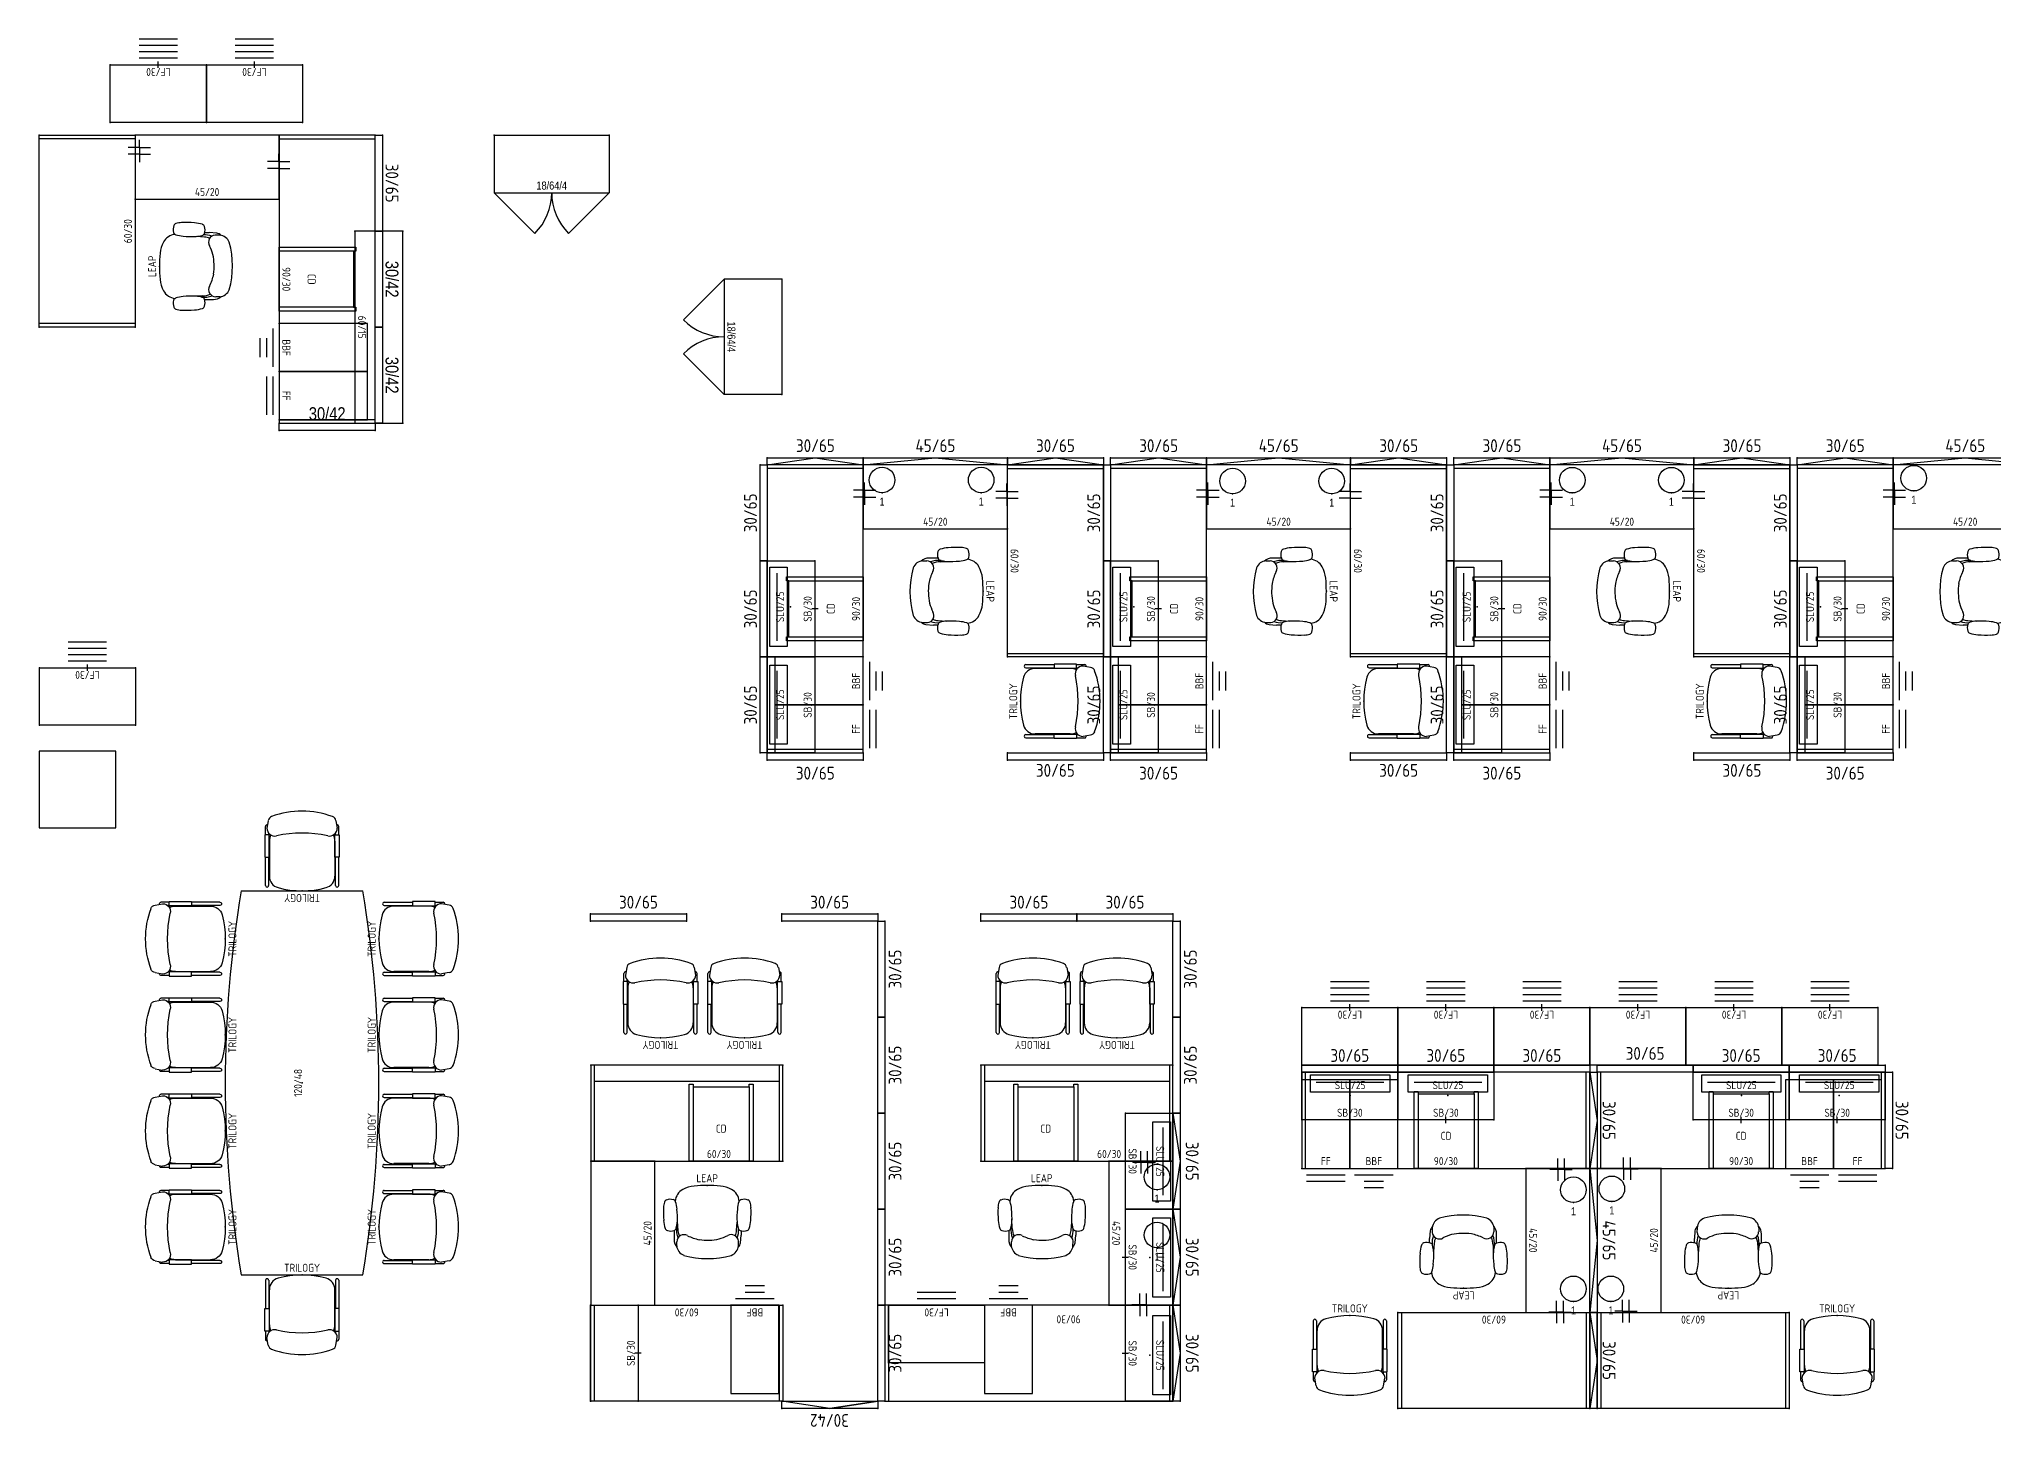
# Model space of a CAD drawing. Extents: x 13 to 2552, y -79 to 935.
# Drawn here: x 13 to 624, y 7 to 441 of the extents above; entities that cross this region are included whole.
import ezdxf
from ezdxf.enums import TextEntityAlignment as Align

# ---------------------------------------------------------------- set-up
doc = ezdxf.new("R2010")
doc.units = 0
doc.header["$LTSCALE"] = 0.375
doc.header["$MEASUREMENT"] = 0
doc.layers.get('0').update_dxf_attribs({"lineweight": 0})
for name, color, linetype in [('A-FURN', 1, 'Continuous'), ('A-FURN-P-ELEC', 5, 'Continuous'), ('A-FURN-P-FILE', 1, 'Continuous'), ('A-FURN-P-FILE-T', 7, 'Continuous'), ('A-FURN-P-FREE', 1, 'Continuous'), ('A-FURN-P-FREE-T', 7, 'Continuous'), ('A-FURN-P-LGHT', 1, 'Continuous'), ('A-FURN-P-LGHT-T', 7, 'Continuous'), ('A-FURN-P-PEDS', 1, 'Continuous'), ('A-FURN-P-PEDS-T', 7, 'Continuous'), ('A-FURN-P-PNLS-42', 3, 'Continuous'), ('A-FURN-P-PNLS-42-T', 3, 'Continuous'), ('A-FURN-P-PNLS-65', 3, 'Continuous'), ('A-FURN-P-PNLS-65-T', 3, 'Continuous'), ('A-FURN-P-POWR', 5, 'Continuous'), ('A-FURN-P-POWR-T', 7, 'Continuous'), ('A-FURN-P-SEAT', 1, 'Continuous'), ('A-FURN-P-SEAT-T', 7, 'Continuous'), ('A-FURN-P-STOR', 1, 'Continuous'), ('A-FURN-P-STOR-T', 7, 'Continuous'), ('A-FURN-P-TABL', 1, 'Continuous'), ('A-FURN-P-WKSF', 1, 'Continuous'), ('A-FURN-P-WKSF-BRK', 1, 'Continuous'), ('A-FURN-P-WKSF-BRK-T', 7, 'Continuous'), ('A-FURN-P-WKSF-T', 7, 'Continuous')]:
    doc.layers.add(name, color=color, linetype=linetype)
doc.styles.add('Notes', font='architxt.shx')
doc.styles.get("Standard").update_dxf_attribs({"font": 'ARIALN.TTF'})

# ---------------------------------------------------------------- blocks, each defined once
blk = doc.blocks.new('P_98213P3')
at = {"layer": 'A-FURN-P-PNLS-65'}
for p, q in [((0, 0), (0, 2.25)), ((0, 2.25), (30, 2.25)), ((30, 0), (0, 0)), ((30, 2.25), (30, 0))]:
    blk.add_line(p, q, dxfattribs=at)
for p in [(0, 2.25), (0, 0), (30, 2.25), (30, 0)]:
    blk.add_point(p, dxfattribs=at)
at = {"layer": 'A-FURN-P-POWR'}
for p, q in [((0, 0), (15, 2.25)), ((15, 2.25), (30, 0))]:
    blk.add_line(p, q, dxfattribs=at)
at = {"layer": 'A-FURN-P-PNLS-65-T', "style": 'Notes'}
blk.add_attdef('CAPTG', text='', height=4, dxfattribs=at).set_placement((15.03125, 4), align=Align.CENTER)
at = {"layer": 'A-FURN-P-PNLS-65-T', "style": 'Notes', "flags": 1}
for tag in ['CAPPN', 'CAPMG', 'CAPMC', 'CAPQT', 'CAPDH', 'CAPGC']:
    blk.add_attdef(tag, (0, 0), '', height=0.001, dxfattribs=at)
blk = doc.blocks.new('P_98213')
at = {"layer": 'A-FURN-P-PNLS-65'}
for p, q in [((0, 0), (0, 2.25)), ((0, 2.25), (30, 2.25)), ((30, 0), (0, 0)), ((30, 2.25), (30, 0))]:
    blk.add_line(p, q, dxfattribs=at)
for p in [(0, 2.25), (0, 0), (30, 2.25), (30, 0)]:
    blk.add_point(p, dxfattribs=at)
at = {"layer": 'A-FURN-P-PNLS-65-T', "style": 'Notes'}
blk.add_attdef('CAPTG', text='', height=4, dxfattribs=at).set_placement((15, 3.25), align=Align.CENTER)
at = {"layer": 'A-FURN-P-PNLS-65-T', "style": 'Notes', "flags": 1}
for tag in ['CAPPN', 'CAPMG', 'CAPMC', 'CAPQT', 'CAPDH', 'CAPGC']:
    blk.add_attdef(tag, (0, 0), '', height=0.001, dxfattribs=at)
blk = doc.blocks.new('P_9283A')
at = {"layer": 'A-FURN-P-FREE'}
for p, q in [((0, 0), (0, -30)), ((90, 0), (0, 0)), ((1.125, -30), (1.125, 0)), ((88.875, -30), (88.875, 0)), ((90, -30), (90, 0)), ((0, -30), (90, -30))]:
    blk.add_line(p, q, dxfattribs=at)
for p in [(0, 0), (90, 0), (0, -30), (90, -30)]:
    blk.add_point(p, dxfattribs=at)
at = {"layer": 'A-FURN-P-FREE-T', "style": 'Notes', "flags": 1}
for tag in ['CAPPN', 'CAPMG', 'CAPMC', 'CAPQT', 'CAPDH', 'CAPGC']:
    blk.add_attdef(tag, (0, 0), '', height=0.001, dxfattribs=at)
at = {"layer": 'A-FURN-P-FREE-T', "style": 'Notes'}
blk.add_attdef('CAPTG', text='', height=2.5, dxfattribs=at).set_placement((45, -29), align=Align.CENTER)
blk = doc.blocks.new('P_9259A')
at = {"layer": 'A-FURN-P-FREE'}
for p, q in [((0, 0), (60, 0)), ((0, -30), (0, 0)), ((1.125, -30), (1.125, 0)), ((58.875, -30), (58.875, 0)), ((60, 0), (60, -30)), ((60, -30), (0, -30))]:
    blk.add_line(p, q, dxfattribs=at)
for p in [(0, 0), (60, 0), (0, -30), (60, -30)]:
    blk.add_point(p, dxfattribs=at)
at = {"layer": 'A-FURN-P-FREE-T', "style": 'Notes', "flags": 1}
for tag in ['CAPPN', 'CAPMG', 'CAPMC', 'CAPQT', 'CAPDH', 'CAPGC']:
    blk.add_attdef(tag, (0, 0), '', height=0.001, dxfattribs=at)
at = {"layer": 'A-FURN-P-FREE-T', "style": 'Notes'}
blk.add_attdef('CAPTG', text='', height=2.5, dxfattribs=at).set_placement((30, -29), align=Align.CENTER)
blk = doc.blocks.new('P_99004BEWP')
at = {"layer": 'A-FURN-P-WKSF'}
for p, q in [((45, 0), (0, 0)), ((0, 0), (0, -20)), ((45, -20), (45, 0)), ((0, -20), (45, -20))]:
    blk.add_line(p, q, dxfattribs=at)
for p in [(0, 0), (45, 0), (0, -20), (45, -20)]:
    blk.add_point(p, dxfattribs=at)
at = {"layer": 'A-FURN-P-WKSF-T', "style": 'Notes', "flags": 1}
for tag in ['CAPPN', 'CAPMG', 'CAPMC', 'CAPQT', 'CAPDH', 'CAPGC']:
    blk.add_attdef(tag, (0, 0), '', height=0.001, dxfattribs=at)
at = {"layer": 'A-FURN-P-WKSF-T', "style": 'Notes'}
blk.add_attdef('CAPTG', text='', height=2.5, dxfattribs=at).set_placement((22.5, -19), align=Align.CENTER)
blk = doc.blocks.new('P_99365')
at = {"layer": 'A-FURN-P-WKSF-BRK'}
for p, q in [((0, 0), (-3.5, 0)), ((0, 0), (0, 2.4375)), ((0, 0), (0, -4.5625)), ((0, 0), (3.5, 0)), ((0, -2.125), (-3.5, -2.125)), ((0, -2.125), (3.5, -2.125))]:
    blk.add_line(p, q, dxfattribs=at)
blk.add_point((0, 0), dxfattribs=at)
at = {"layer": 'A-FURN-P-WKSF-BRK-T', "style": 'Notes', "flags": 1}
for tag, p in [('CAPPN', (0, 0)), ('CAPMG', (0, 0)), ('CAPMC', (0, 0)), ('CAPQT', (0, 0)), ('CAPDH', (0, 0)), ('CAPGC', (0, 0)), ('CAPTG', (8, -1.25))]:
    blk.add_attdef(tag, p, '', height=0.001, dxfattribs=at)
blk = doc.blocks.new('P_99409')
at = {"layer": 'A-FURN-P-PEDS'}
for p, q in [((-10, 24), (-8.75, 24)), ((-10, 0), (-10, 24)), ((-8.75, 24), (-8.75, 23.25)), ((-8.75, 23.25), (8.75, 23.25)), ((-8.75, 23.25), (-8.75, 0)), ((8.75, 24), (10, 24)), ((8.75, 23.25), (8.75, 24)), ((8.75, 23.25), (8.75, 0)), ((10, 24), (10, 0)), ((10, 0), (-10, 0))]:
    blk.add_line(p, q, dxfattribs=at)
blk.add_point((0, 0), dxfattribs=at)
at = {"layer": 'A-FURN-P-PEDS-T', "style": 'Notes'}
blk.add_attdef('CAPTG', text='', height=2.5, dxfattribs=at).set_placement((0, 1), align=Align.CENTER)
at = {"layer": 'A-FURN-P-PEDS-T', "style": 'Notes', "flags": 1}
for tag in ['CAPPN', 'CAPMG', 'CAPMC', 'CAPQT', 'CAPDH', 'CAPGC']:
    blk.add_attdef(tag, (0, 0), '', height=0.001, dxfattribs=at)
blk = doc.blocks.new('P_9U947')
at = {"layer": 'A-FURN-P-PEDS'}
for p, q in [((0, 27.625), (0, 0)), ((15, 27.625), (0, 27.625)), ((15, 0), (15, 27.625)), ((0, 0), (15, 0)), ((1.5, -2), (13.5, -2)), ((1.5, -4), (13.5, -4))]:
    blk.add_line(p, q, dxfattribs=at)
for p in [(0, 0), (15, 0)]:
    blk.add_point(p, dxfattribs=at)
at = {"layer": 'A-FURN-P-PEDS-T', "style": 'Notes', "flags": 1}
for tag in ['CAPPN', 'CAPMG', 'CAPMC', 'CAPQT', 'CAPDH', 'CAPGC']:
    blk.add_attdef(tag, (0, 0), '', height=0.001, dxfattribs=at)
at = {"layer": 'A-FURN-P-PEDS-T', "style": 'Notes'}
blk.add_attdef('CAPTG', text='', height=2.5, dxfattribs=at).set_placement((7.5, 1), align=Align.CENTER)
blk = doc.blocks.new('P_9U948')
at = {"layer": 'A-FURN-P-PEDS'}
for p, q in [((0, 27.625), (0, 0)), ((15, 27.625), (0, 27.625)), ((15, 0), (15, 27.625)), ((0, 0), (15, 0)), ((1.5, -2), (13.5, -2)), ((4.5, -4), (10.5, -4)), ((4.5, -6), (10.5, -6))]:
    blk.add_line(p, q, dxfattribs=at)
for p in [(0, 0), (15, 0)]:
    blk.add_point(p, dxfattribs=at)
at = {"layer": 'A-FURN-P-PEDS-T', "style": 'Notes', "flags": 1}
for tag in ['CAPPN', 'CAPMG', 'CAPMC', 'CAPQT', 'CAPDH', 'CAPGC']:
    blk.add_attdef(tag, (0, 0), '', height=0.001, dxfattribs=at)
at = {"layer": 'A-FURN-P-PEDS-T', "style": 'Notes'}
blk.add_attdef('CAPTG', text='', height=2.5, dxfattribs=at).set_placement((7.5, 1), align=Align.CENTER)
blk = doc.blocks.new('P_9BBL3015')
at = {"layer": 'A-FURN-P-STOR'}
for p, q in [((0, 0), (30, 0)), ((0, -14.875), (0, 0)), ((30, 0), (30, -14.875)), ((30, -14.875), (0, -14.875)), ((15, -15.875), (15, -13.875))]:
    blk.add_line(p, q, dxfattribs=at)
for p in [(0, 0), (30, 0), (0, -14.875), (30, -14.875)]:
    blk.add_point(p, dxfattribs=at)
at = {"layer": 'A-FURN-P-STOR-T', "style": 'Notes', "flags": 1}
for tag in ['CAPPN', 'CAPMG', 'CAPMC', 'CAPQT', 'CAPDH', 'CAPGC']:
    blk.add_attdef(tag, (0, 0), '', height=0.001, dxfattribs=at)
at = {"layer": 'A-FURN-P-STOR-T', "style": 'Notes'}
blk.add_attdef('CAPTG', text='', height=2.5, dxfattribs=at).set_placement((15, -13.875), align=Align.CENTER)
blk = doc.blocks.new('P_LSB24KD')
at = {"layer": 'A-FURN-P-LGHT'}
for p, q in [((-12.375, 6.5), (12.375, 6.5)), ((-12.375, 1), (-12.375, 6.5)), ((12.375, 6.5), (12.375, 1)), ((12.375, 1), (-12.375, 1)), ((-10.5625, 4.125), (10.5625, 4.125))]:
    blk.add_line(p, q, dxfattribs=at)
blk.add_point((0, 0), dxfattribs=at)
at = {"layer": 'A-FURN-P-LGHT-T', "style": 'Notes'}
blk.add_attdef('CAPTG', text='', height=2.5, dxfattribs=at).set_placement((0, 2), align=Align.CENTER)
at = {"layer": 'A-FURN-P-LGHT-T', "style": 'Notes', "flags": 1}
for tag in ['CAPPN', 'CAPMG', 'CAPMC', 'CAPQT', 'CAPDH', 'CAPGC']:
    blk.add_attdef(tag, (0, 0), '', height=0.001, dxfattribs=at)
blk = doc.blocks.new('P_421482N')
at = {"layer": 'A-FURN-P-SEAT'}
for p, q in [((-11.4375, -1.65625), (-11.4375, -10.5)), ((-10.4375, -1.65625), (-10.4375, -10.5)), ((-10.21875, -15.5625), (-10.21875, -4.625)), ((10.21875, -15.5625), (10.21875, -4.625)), ((10.4375, -1.65625), (10.4375, -10.5)), ((11.4375, -1.65625), (11.4375, -10.5)), ((-11.625, -17.53125), (-11.625, -10.5)), ((-11.625, -10.5), (-10.28125, -10.5)), ((-10.28125, -10.5), (-10.28125, -17.53125)), ((10.28125, -10.5), (10.28125, -17.53125)), ((11.625, -10.5), (10.28125, -10.5)), ((11.625, -17.53125), (11.625, -10.5)), ((-10.28125, -17.53125), (-11.625, -17.53125)), ((-11.4375, -17.53125), (-11.4375, -20.09375)), ((-10.4375, -17.53125), (-10.4375, -17.9375)), ((-10.28125, -16.5625), (-10.125, -16.53125)), ((10.28125, -16.5625), (10.125, -16.53125)), ((10.28125, -17.53125), (11.625, -17.53125)), ((10.4375, -17.53125), (10.4375, -17.9375)), ((11.4375, -17.53125), (11.4375, -20.09375)), ((-10.5625, -21.90625), (-10.96875, -19.5625)), ((10.5625, -21.90625), (10.96875, -19.5625))]:
    blk.add_line(p, q, dxfattribs=at)
for centre, radius, start, end in [((0, -28.625), 28.625, 74.81071364, 105.18412775), ((-10.9375, -1.65625), 0.49829, 359.99279734, 180.00719037), ((-6.53125, -4.5625), 3.69809, 105.18431899, 180.79890492), ((6.53125, -4.5625), 3.69809, 359.20109645, 74.81567919), ((10.9375, -1.65625), 0.49829, 359.99279734, 180.00719037), ((-8.53125, -19.5625), 2.45623, 77.80758208, 179.932673), ((-5.875, -15.5625), 4.34913, 179.99962252, 206.00278107), ((0, 19.84375), 37.875, 257.80759392, 282.19240745), ((8.53125, -19.5625), 2.45623, 0.06733056, 102.1924161), ((5.875, -15.5625), 4.34913, 333.99720664, 0.00038056), ((-10.9375, -20.09375), 0.5, 180.00000501, 282.3639818), ((-8.96875, -21.71875), 1.58783, 187.74627281, 249.92943517), ((0, 2.875), 27.75, 249.92020075, 290.07048424), ((8.96875, -21.71875), 1.58783, 290.0705662, 352.25372856), ((10.9375, -20.09375), 0.5, 257.63601957, 0)]:
    blk.add_arc(centre, radius, start, end, dxfattribs=at)
blk.add_point((0, 0), dxfattribs=at)
at = {"layer": 'A-FURN-P-SEAT-T', "style": 'Notes'}
blk.add_attdef('CAPTG', text='', height=2.5, dxfattribs=at).set_placement((0, 1), align=Align.CENTER)
at = {"layer": 'A-FURN-P-SEAT-T', "style": 'Notes', "flags": 1}
for tag in ['CAPPN', 'CAPMG', 'CAPMC', 'CAPQT', 'CAPDH', 'CAPGC']:
    blk.add_attdef(tag, (0, 0), '', height=0.001, dxfattribs=at)
blk = doc.blocks.new('P_462LEAP9L')
at = {"layer": 'A-FURN-P-SEAT'}
for p, q in [((-9.21875, -13.4375), (-9.3125, -10.46875)), ((9.15625, -14.0625), (9.34375, -11.46875)), ((-10.34375, -14.09375), (-10.34375, -16.90625)), ((-9.5, -18.875), (-9.5, -17.59375)), ((9.75, -18.875), (9.78125, -17.40625)), ((10.40625, -17.90625), (10.59375, -15.53125)), ((10.59375, -14.15625), (10.59375, -15.53125))]:
    blk.add_line(p, q, dxfattribs=at)
for centre, radius, start, end in [((-6.15625, -7.34375), 7.54303, 163.34267626, 176.57131835), ((-12.40625, -5.46875), 1, 110.36924536, 163.34267626), ((-11.5, -7.9375), 3.60212, 75.38580874, 110.3701811), ((-10.84375, -5.40625), 1, 16.20033957, 75.38580874), ((-5.40625, -5.3125), 4.60309, 118.75166333, 175.08959077), ((-22.1875, -8.6875), 12.82375, 5.83463616, 16.20033957), ((-3.25, -9.21875), 9.05777, 95.41733289, 118.75175895), ((0, -43.46875), 43.46307, 84.58250819, 95.41755829), ((3.25, -9.21875), 9.05777, 61.24823923, 84.58267212), ((5.40625, -5.3125), 4.60309, 4.91041125, 61.24833485), ((22.1875, -8.6875), 12.82375, 163.7996569, 174.16537055), ((10.84375, -5.40625), 1, 104.61419627, 163.7996569), ((11.5, -7.9375), 3.60212, 69.62982391, 104.61419627), ((12.40625, -5.46875), 1, 16.65732704, 69.63075281), ((6.15625, -7.34375), 7.54303, 3.42868602, 16.65732704), ((12.28125, -8.46875), 25.98489, 176.57120906, 185.47033084), ((0.21875, -9.625), 13.88466, 185.47035816, 195.93930329), ((-24.4375, -9.9375), 15.1794, 347.01847052, 354.21563209), ((-37.0625, -10.21875), 27.76665, 357.45606508, 5.83460842), ((37.0625, -10.21875), 27.76665, 174.16539787, 182.54394995), ((24.4375, -9.9375), 15.1794, 185.78436927, 192.98151719), ((-0.21875, -9.625), 13.88466, 344.06069808, 354.52965687), ((-12.28125, -8.46875), 25.98489, 354.52965687, 3.42879168), ((-12.15625, -13.15625), 1, 195.93930329, 254.01743999), ((-11.46875, -10.6875), 3.57363, 254.01735803, 289.17264221), ((-6.71875, -16.9375), 3.62425, 179.61516483, 221.21343476), ((-10.625, -13.125), 1, 289.17215044, 347.01849784), ((-3.03125, -14), 6.60861, 172.57800727, 202.01037157), ((-7.25, -17.625), 2.22994, 60.32268713, 179.23734609), ((-4.40625, -13.59375), 4.81682, 178.03851128, 208.27290372), ((1.03125, -0.625), 16.70801, 244.47096655, 257.95397853), ((0, 1.0625), 18.17117, 262.26661462, 281.8116927), ((-1.65625, 1.15625), 18.68013, 286.74199645, 295.60381173), ((7.5625, -17.5625), 2.21245, 4.29278328, 121.46600782), ((3.84375, -13.5625), 5.35026, 336.32575473, 354.35638863), ((2.96875, -14.09375), 6.84958, 340.41810355, 3.21448339), ((10.625, -13.125), 1, 192.98151719, 250.82785093), ((7.84375, -17.46875), 2.60135, 315.24921163, 350.23830366), ((11.46875, -10.6875), 3.57363, 250.82735915, 285.98264334), ((12.15625, -13.15625), 1, 285.98253406, 344.06069808), ((-6, -18.53125), 3.53954, 185.25203799, 248.41993604), ((0.125, 5.125), 27.96808, 254.63207505, 285.36792632), ((6.28125, -18.59375), 3.47662, 290.94032249, 355.38766523)]:
    blk.add_arc(centre, radius, start, end, dxfattribs=at)
blk.add_point((0, 0), dxfattribs=at)
at = {"layer": 'A-FURN-P-SEAT-T', "style": 'Notes'}
blk.add_attdef('CAPTG', text='', height=2.5, dxfattribs=at).set_placement((0, 1), align=Align.CENTER)
at = {"layer": 'A-FURN-P-SEAT-T', "style": 'Notes', "flags": 1}
for tag in ['CAPPN', 'CAPMG', 'CAPMC', 'CAPQT', 'CAPDH', 'CAPGC']:
    blk.add_attdef(tag, (0, 0), '', height=0.001, dxfattribs=at)
blk = doc.blocks.new('P_9259AR')
at = {"layer": 'A-FURN-P-FREE'}
for p, q in [((60, 0), (0, 0)), ((0, 0), (0, -30)), ((1.125, 0), (1.125, -30)), ((58.875, 0), (58.875, -30)), ((60, -30), (60, 0)), ((1.125, -5), (58.875, -5)), ((0, -30), (60, -30))]:
    blk.add_line(p, q, dxfattribs=at)
for p in [(0, 0), (60, 0), (0, -30), (60, -30)]:
    blk.add_point(p, dxfattribs=at)
at = {"layer": 'A-FURN-P-FREE-T', "style": 'Notes', "flags": 1}
for tag in ['CAPPN', 'CAPMG', 'CAPMC', 'CAPQT', 'CAPDH', 'CAPGC']:
    blk.add_attdef(tag, (0, 0), '', height=0.001, dxfattribs=at)
at = {"layer": 'A-FURN-P-FREE-T', "style": 'Notes'}
blk.add_attdef('CAPTG', text='', height=2.5, dxfattribs=at).set_placement((30, -29), align=Align.CENTER)
blk = doc.blocks.new('P_9LF18302F')
at = {"layer": 'A-FURN-P-FILE'}
for p, q in [((0, -18), (0, 0)), ((0, 0), (30, 0)), ((30, 0), (30, -18)), ((30, -18), (0, -18)), ((9, -20), (21, -20)), ((9, -22), (21, -22))]:
    blk.add_line(p, q, dxfattribs=at)
for p in [(0, 0), (30, 0), (0, -18), (30, -18)]:
    blk.add_point(p, dxfattribs=at)
at = {"layer": 'A-FURN-P-FILE-T', "style": 'Notes', "flags": 1}
for tag in ['CAPPN', 'CAPMG', 'CAPMC', 'CAPQT', 'CAPDH', 'CAPGC']:
    blk.add_attdef(tag, (0, 0), '', height=0.001, dxfattribs=at)
at = {"layer": 'A-FURN-P-FILE-T', "style": 'Notes'}
blk.add_attdef('CAPTG', text='', height=2.5, dxfattribs=at).set_placement((15, -17), align=Align.CENTER)
blk = doc.blocks.new('P_98215P3')
at = {"layer": 'A-FURN-P-PNLS-65'}
for p, q in [((0, 0), (0, 2.25)), ((0, 2.25), (45, 2.25)), ((45, 0), (0, 0)), ((45, 2.25), (45, 0))]:
    blk.add_line(p, q, dxfattribs=at)
for p in [(0, 2.25), (0, 0), (45, 2.25), (45, 0)]:
    blk.add_point(p, dxfattribs=at)
at = {"layer": 'A-FURN-P-POWR'}
for p, q in [((0, 0), (22.5, 2.25)), ((22.5, 2.25), (45, 0))]:
    blk.add_line(p, q, dxfattribs=at)
at = {"layer": 'A-FURN-P-PNLS-65-T', "style": 'Notes'}
blk.add_attdef('CAPTG', text='', height=4, dxfattribs=at).set_placement((22.53125, 4), align=Align.CENTER)
at = {"layer": 'A-FURN-P-PNLS-65-T', "style": 'Notes', "flags": 1}
for tag in ['CAPPN', 'CAPMG', 'CAPMC', 'CAPQT', 'CAPDH', 'CAPGC']:
    blk.add_attdef(tag, (0, 0), '', height=0.001, dxfattribs=at)
blk = doc.blocks.new('P_9TT6015')
at = {"layer": 'A-FURN-P-WKSF'}
for p, q in [((60, 6.375), (0, 6.375)), ((0, 6.375), (0, -8.625)), ((60, -8.625), (60, 6.375)), ((0, -8.625), (60, -8.625))]:
    blk.add_line(p, q, dxfattribs=at)
for p in [(0, 6.375), (60, 6.375), (0, 0), (0, -8.625), (60, -8.625)]:
    blk.add_point(p, dxfattribs=at)
at = {"layer": 'A-FURN-P-WKSF-T', "style": 'Notes', "flags": 1}
for tag in ['CAPPN', 'CAPMG', 'CAPMC', 'CAPQT', 'CAPDH', 'CAPGC']:
    blk.add_attdef(tag, (0, 0), '', height=0.001, dxfattribs=at)
at = {"layer": 'A-FURN-P-WKSF-T', "style": 'Notes'}
blk.add_attdef('CAPTG', text='', height=2.5, dxfattribs=at).set_placement((30, -7.625), align=Align.CENTER)
blk = doc.blocks.new('P_98013P3')
at = {"layer": 'A-FURN-P-PNLS-42'}
for p, q in [((0, 0), (0, 2.25)), ((0, 2.25), (30, 2.25)), ((30, 0), (0, 0)), ((30, 2.25), (30, 0))]:
    blk.add_line(p, q, dxfattribs=at)
for p in [(0, 2.25), (0, 0), (30, 2.25), (30, 0)]:
    blk.add_point(p, dxfattribs=at)
at = {"layer": 'A-FURN-P-POWR'}
for p, q in [((0, 0), (15, 2.25)), ((15, 2.25), (0, 0)), ((15, 2.25), (30, 0))]:
    blk.add_line(p, q, dxfattribs=at)
at = {"layer": 'A-FURN-P-PNLS-42-T', "style": 'Notes'}
blk.add_attdef('CAPTG', text='', height=4, dxfattribs=at).set_placement((15.06, 4), align=Align.CENTER)
at = {"layer": 'A-FURN-P-PNLS-42-T', "style": 'Notes', "flags": 1}
for tag in ['CAPPN', 'CAPMG', 'CAPMC', 'CAPQT', 'CAPDH', 'CAPGC']:
    blk.add_attdef(tag, (0, 0), '', height=0.001, dxfattribs=at)
blk = doc.blocks.new('P_9LF18305F')
at = {"layer": 'A-FURN-P-FILE'}
for p, q in [((0, -18), (0, 0)), ((0, 0), (30, 0)), ((30, 0), (30, -18)), ((30, -18), (0, -18)), ((15, -17), (15, -19)), ((9, -20), (21, -20)), ((9, -22), (21, -22)), ((9, -24), (21, -24)), ((9, -26), (21, -26))]:
    blk.add_line(p, q, dxfattribs=at)
for p in [(0, 0), (30, 0), (0, -18), (30, -18)]:
    blk.add_point(p, dxfattribs=at)
at = {"layer": 'A-FURN-P-FILE-T', "style": 'Notes', "flags": 1}
for tag in ['CAPPN', 'CAPMG', 'CAPMC', 'CAPQT', 'CAPDH', 'CAPGC']:
    blk.add_attdef(tag, (0, 0), '', height=0.001, dxfattribs=at)
at = {"layer": 'A-FURN-P-FILE-T', "style": 'Notes'}
blk.add_attdef('CAPTG', text='', height=2.5, dxfattribs=at).set_placement((15, -17), align=Align.CENTER)
blk = doc.blocks.new('P_986831DA15S')
at = {"layer": 'A-FURN-P-ELEC'}
blk.add_circle((0, 4), 4, dxfattribs=at)
blk.add_point((0, 0), dxfattribs=at)
at = {"layer": 'A-FURN-P-POWR-T', "flags": 1}
for tag in ['CAPPN', 'CAPMG', 'CAPMC', 'CAPQT', 'CAPDH', 'CAPGC']:
    blk.add_attdef(tag, (0, 0), '', height=0.001, dxfattribs=at)
at = {"layer": 'A-FURN-P-POWR-T'}
blk.add_attdef('CAPTG', text='', height=2.5, dxfattribs=at).set_placement((0, -4), align=Align.CENTER)
blk = doc.blocks.new('P_730581')
at = {"layer": 'A-FURN-P-FILE'}
for p, q in [((0, 0), (0, -18)), ((0, 0), (36, 0)), ((36, 0), (36, -18)), ((0, -18), (12.71875, -30.71875)), ((0, -18), (36, -18)), ((36, -18), (23.28125, -30.71875))]:
    blk.add_line(p, q, dxfattribs=at)
for centre, start, end in [((0, -18), 314.99999169, 0), ((36, -18), 180.00000501, 224.99999602)]:
    blk.add_arc(centre, 18, start, end, dxfattribs=at)
for p in [(0, 0), (36, 0)]:
    blk.add_point(p, dxfattribs=at)
at = {"layer": 'A-FURN-P-FILE-T', "flags": 1}
for tag in ['CAPPN', 'CAPMG', 'CAPMC', 'CAPQT', 'CAPDH', 'CAPGC']:
    blk.add_attdef(tag, (0, 0), '', height=0.001, dxfattribs=at)
at = {"layer": 'A-FURN-P-FILE-T'}
blk.add_attdef('CAPTG', text='', height=2.5, dxfattribs=at).set_placement((18, -17), align=Align.CENTER)
blk = doc.blocks.new('P_98013')
at = {"layer": 'A-FURN-P-PNLS-42'}
for p, q in [((0, 0), (0, 2.25)), ((0, 2.25), (30, 2.25)), ((30, 0), (0, 0)), ((30, 2.25), (30, 0))]:
    blk.add_line(p, q, dxfattribs=at)
for p in [(0, 2.25), (0, 0), (30, 2.25), (30, 0)]:
    blk.add_point(p, dxfattribs=at)
at = {"layer": 'A-FURN-P-PNLS-42-T'}
blk.add_attdef('CAPTG', text='', height=4, dxfattribs=at).set_placement((15, 3.25), align=Align.CENTER)
at = {"layer": 'A-FURN-P-PNLS-42-T', "flags": 1}
for tag in ['CAPPN', 'CAPMG', 'CAPMC', 'CAPQT', 'CAPDH', 'CAPGC']:
    blk.add_attdef(tag, (0, 0), '', height=0.001, dxfattribs=at)
blk = doc.blocks.new('P_851204838')
at = {"layer": 'A-FURN-P-FREE'}
for p, q in [((-60, 19), (-60, -19)), ((60, 19), (60, -19))]:
    blk.add_line(p, q, dxfattribs=at)
for centre, start, end in [((0, -338.5), 80.47272, 99.52728), ((0, 338.5), 260.47271, 279.52729)]:
    blk.add_arc(centre, 362.5, start, end, dxfattribs=at)
blk.add_point((0, 0), dxfattribs=at)
at = {"layer": 'A-FURN-P-FREE-T', "style": 'Notes'}
blk.add_attdef('CAPTG', text='', height=2.5, dxfattribs=at).set_placement((0, 0), align=Align.CENTER)
at = {"layer": 'A-FURN-P-FREE-T', "style": 'Notes', "flags": 1}
for tag in ['CAPPN', 'CAPMG', 'CAPMC', 'CAPQT', 'CAPDH', 'CAPGC']:
    blk.add_attdef(tag, (0, 0), '', height=0.001, dxfattribs=at)

msp = doc.modelspace()

# ---------------------------------------------------------------- linework, layer by layer
at = {"layer": 'A-FURN-P-TABL'}
msp.add_lwpolyline([(13.25, 194.57), (37.25, 194.57), (37.25, 218.57), (13.25, 218.57)], close=True, dxfattribs=at)

# ---------------------------------------------------------------- block references
for name, p, rotation, values in [('P_9LF18305F', (65.5, 415), 180, {'CAPTG': 'LF/30'}), ('P_9LF18305F', (95.5, 415), 180, {'CAPTG': 'LF/30'}), ('P_98213', (118.25, 411), 270, {'CAPTG': '30/65'}), ('P_98013', (118.25, 381), 270, {'CAPTG': '30/42'}), ('P_98013', (118.25, 351), 270, {'CAPTG': '30/42'}), ('P_9LF18305F', (43.33, 226.65), 180, {'CAPTG': 'LF/30'}), ('P_421482N', (95.41, 174.94), 180, {'CAPTG': 'TRILOGY'}), ('P_851204838', (95.41, 114.94), 90, {'CAPTG': '120/48'}), ('P_9LF18305F', (437.75, 120.5), 180, {'CAPTG': 'LF/30'}), ('P_9LF18305F', (467.75, 120.5), 180, {'CAPTG': 'LF/30'}), ('P_9LF18305F', (497.75, 120.5), 180, {'CAPTG': 'LF/30'}), ('P_9LF18305F', (527.75, 120.5), 180, {'CAPTG': 'LF/30'}), ('P_9LF18305F', (557.75, 120.5), 180, {'CAPTG': 'LF/30'}), ('P_9LF18305F', (587.75, 120.5), 180, {'CAPTG': 'LF/30'})]:
    msp.add_blockref(name, p, dxfattribs=dict(rotation=rotation)).add_auto_attribs(values)
for name, p, values in [('P_98013', (88.25, 318.75), {'CAPTG': '30/42'}), ('P_421482N', (95.41, 54.94), {'CAPTG': 'TRILOGY'})]:
    msp.add_blockref(name, p).add_auto_attribs(values)
at = {"layer": 'A-FURN'}
for name, p, rotation, values in [('P_9259A', (13.25, 351), 90, {'CAPTG': '60/30'}), ('P_9283A', (118.25, 411), 270, {'CAPTG': '90/30'}), ('P_462LEAP9L', (50.83, 370.01), 90, {'CAPTG': 'LEAP'}), ('P_9TT6015', (120.5, 381), 270, {'CAPTG': '60/15'}), ('P_730581', (245.29, 366), 270, {'CAPTG': '18/64/4'}), ('P_9U948', (88.25, 352.12), 270, {'CAPTG': 'BBF'}), ('P_9U947', (88.25, 337.12), 270, {'CAPTG': 'FF'}), ('P_98213', (240.75, 278), 90, {'CAPTG': '30/65'}), ('P_9283A', (240.75, 218), 90, {'CAPTG': '90/30'}), ('P_9259A', (345.75, 308), 270, {'CAPTG': '60/30'}), ('P_98213', (348, 278), 90, {'CAPTG': '30/65'}), ('P_9283A', (348, 218), 90, {'CAPTG': '90/30'}), ('P_9259A', (453, 308), 270, {'CAPTG': '60/30'}), ('P_98213', (455.25, 278), 90, {'CAPTG': '30/65'}), ('P_9283A', (455.25, 218), 90, {'CAPTG': '90/30'}), ('P_9259A', (560.25, 308), 270, {'CAPTG': '60/30'}), ('P_98213', (562.5, 278), 90, {'CAPTG': '30/65'}), ('P_9283A', (562.5, 218), 90, {'CAPTG': '90/30'}), ('P_462LEAP9L', (308.17, 268.52), 270, {'CAPTG': 'LEAP'}), ('P_462LEAP9L', (415.42, 268.52), 270, {'CAPTG': 'LEAP'}), ('P_462LEAP9L', (522.67, 268.52), 270, {'CAPTG': 'LEAP'}), ('P_462LEAP9L', (629.92, 268.52), 270, {'CAPTG': 'LEAP'}), ('P_98213', (240.75, 248), 90, {'CAPTG': '30/65'}), ('P_9BBL3015', (240.75, 248), 90, {'CAPTG': 'SB/30'}), ('P_LSB24KD', (248, 263.64), 90, {'CAPTG': 'SLU/25'}), ('P_98213', (348, 248), 90, {'CAPTG': '30/65'}), ('P_9BBL3015', (348, 248), 90, {'CAPTG': 'SB/30'}), ('P_LSB24KD', (355.25, 263.64), 90, {'CAPTG': 'SLU/25'}), ('P_98213', (455.25, 248), 90, {'CAPTG': '30/65'}), ('P_9BBL3015', (455.25, 248), 90, {'CAPTG': 'SB/30'}), ('P_LSB24KD', (462.5, 263.64), 90, {'CAPTG': 'SLU/25'}), ('P_98213', (562.5, 248), 90, {'CAPTG': '30/65'}), ('P_9BBL3015', (562.5, 248), 90, {'CAPTG': 'SB/30'}), ('P_LSB24KD', (569.75, 263.64), 90, {'CAPTG': 'SLU/25'}), ('P_98213', (240.75, 218), 90, {'CAPTG': '30/65'}), ('P_9BBL3015', (240.75, 218), 90, {'CAPTG': 'SB/30'}), ('P_LSB24KD', (248, 233.08), 90, {'CAPTG': 'SLU/25'}), ('P_9U948', (270.75, 233), 90, {'CAPTG': 'BBF'}), ('P_421482N', (319.84, 234.17), 90, {'CAPTG': 'TRILOGY'}), ('P_98213', (348, 218), 90, {'CAPTG': '30/65'}), ('P_9BBL3015', (348, 218), 90, {'CAPTG': 'SB/30'}), ('P_LSB24KD', (355.25, 233.08), 90, {'CAPTG': 'SLU/25'}), ('P_9U948', (378, 233), 90, {'CAPTG': 'BBF'}), ('P_421482N', (427.09, 234.17), 90, {'CAPTG': 'TRILOGY'}), ('P_98213', (455.25, 218), 90, {'CAPTG': '30/65'}), ('P_9BBL3015', (455.25, 218), 90, {'CAPTG': 'SB/30'}), ('P_LSB24KD', (462.5, 233.08), 90, {'CAPTG': 'SLU/25'}), ('P_9U948', (485.25, 233), 90, {'CAPTG': 'BBF'}), ('P_421482N', (534.34, 234.17), 90, {'CAPTG': 'TRILOGY'}), ('P_98213', (562.5, 218), 90, {'CAPTG': '30/65'}), ('P_9BBL3015', (562.5, 218), 90, {'CAPTG': 'SB/30'}), ('P_LSB24KD', (569.75, 233.08), 90, {'CAPTG': 'SLU/25'}), ('P_9U948', (592.5, 233), 90, {'CAPTG': 'BBF'}), ('P_9U947', (270.75, 218), 90, {'CAPTG': 'FF'}), ('P_9U947', (378, 218), 90, {'CAPTG': 'FF'}), ('P_9U947', (485.25, 218), 90, {'CAPTG': 'FF'}), ('P_9U947', (592.5, 218), 90, {'CAPTG': 'FF'}), ('P_421482N', (119.41, 159.94), 90, {'CAPTG': 'TRILOGY'}), ('P_421482N', (207.39, 129.06), 180, {'CAPTG': 'TRILOGY'}), ('P_421482N', (233.66, 129.06), 180, {'CAPTG': 'TRILOGY'}), ('P_421482N', (323.74, 129.06), 180, {'CAPTG': 'TRILOGY'}), ('P_421482N', (350, 129.06), 180, {'CAPTG': 'TRILOGY'}), ('P_421482N', (119.41, 129.94), 90, {'CAPTG': 'TRILOGY'}), ('P_98213P3', (497.75, 118.25), 270, {'CAPTG': '30/65'}), ('P_98213', (590, 118.25), 270, {'CAPTG': '30/65'}), ('P_421482N', (119.41, 99.94), 90, {'CAPTG': 'TRILOGY'}), ('P_9BBL3015', (367.5, 105.5), 270, {'CAPTG': 'SB/30'}), ('P_98213P3', (367.5, 105.5), 270, {'CAPTG': '30/65'}), ('P_LSB24KD', (360.25, 90.42), 270, {'CAPTG': 'SLU/25'}), ('P_99004BEWP', (185.59, 45.5), 90, {'CAPTG': '45/20'}), ('P_99004BEWP', (367.5, 90.5), 270, {'CAPTG': '45/20'}), ('P_99004BEWP', (497.75, 88.25), 270, {'CAPTG': '45/20'}), ('P_98215P3', (497.75, 88.25), 270, {'CAPTG': '45/65'}), ('P_99004BEWP', (500, 43.25), 90, {'CAPTG': '45/20'}), ('P_421482N', (119.41, 69.94), 90, {'CAPTG': 'TRILOGY'}), ('P_9BBL3015', (367.5, 75.5), 270, {'CAPTG': 'SB/30'}), ('P_98213P3', (367.5, 75.5), 270, {'CAPTG': '30/65'}), ('P_462LEAP9L', (458.27, 50.83), 180, {'CAPTG': 'LEAP'}), ('P_462LEAP9L', (540.99, 50.83), 180, {'CAPTG': 'LEAP'}), ('P_LSB24KD', (360.25, 60.42), 270, {'CAPTG': 'SLU/25'}), ('P_9U948', (244.36, 45.5), 180, {'CAPTG': 'BBF'}), ('P_9LF18302F', (308.62, 27.5), 180, {'CAPTG': 'LF/30'}), ('P_9U948', (323.62, 45.5), 180, {'CAPTG': 'BBF'}), ('P_9BBL3015', (185.5, 15.5), 90, {'CAPTG': 'SB/30'}), ('P_9259A', (245.59, 15.5), 180, {'CAPTG': '60/30'}), ('P_9BBL3015', (367.5, 45.5), 270, {'CAPTG': 'SB/30'}), ('P_98213P3', (367.5, 45.5), 270, {'CAPTG': '30/65'}), ('P_9259A', (497.75, 13.25), 180, {'CAPTG': '60/30'}), ('P_98213P3', (497.75, 43.25), 270, {'CAPTG': '30/65'}), ('P_9259A', (560, 13.25), 180, {'CAPTG': '60/30'}), ('P_LSB24KD', (360.25, 29.86), 270, {'CAPTG': 'SLU/25'}), ('P_98013P3', (275.25, 15.5), 180, {'CAPTG': '30/42'})]:
    msp.add_blockref(name, p, dxfattribs=dict(at, rotation=rotation)).add_auto_attribs(values)
for p in [(44.58, 407.14), (88.13, 402.72), (271.14, 300.06), (315.63, 299.72), (378.39, 300.06), (422.88, 299.72), (485.64, 300.06), (530.13, 299.72), (592.89, 300.06)]:
    msp.add_blockref('P_99365', p, dxfattribs=at)
for name, p, values in [('P_99004BEWP', (43.25, 411), {'CAPTG': '45/20'}), ('P_730581', (155.4, 411), {'CAPTG': '18/64/4'}), ('P_98213P3', (240.75, 308), {'CAPTG': '30/65'}), ('P_98215P3', (270.75, 308), {'CAPTG': '45/65'}), ('P_98213P3', (315.75, 308), {'CAPTG': '30/65'}), ('P_98213P3', (348, 308), {'CAPTG': '30/65'}), ('P_98215P3', (378, 308), {'CAPTG': '45/65'}), ('P_98213P3', (423, 308), {'CAPTG': '30/65'}), ('P_98213P3', (455.25, 308), {'CAPTG': '30/65'}), ('P_98215P3', (485.25, 308), {'CAPTG': '45/65'}), ('P_98213P3', (530.25, 308), {'CAPTG': '30/65'}), ('P_98213P3', (562.5, 308), {'CAPTG': '30/65'}), ('P_98215P3', (592.5, 308), {'CAPTG': '45/65'}), ('P_99004BEWP', (270.75, 308), {'CAPTG': '45/20'}), ('P_986831DA15S', (276.61, 299.26), {'CAPTG': '1'}), ('P_986831DA15S', (307.58, 299.26), {'CAPTG': '1'}), ('P_99004BEWP', (378, 308), {'CAPTG': '45/20'}), ('P_986831DA15S', (386.12, 298.94), {'CAPTG': '1'}), ('P_986831DA15S', (417.09, 298.94), {'CAPTG': '1'}), ('P_99004BEWP', (485.25, 308), {'CAPTG': '45/20'}), ('P_986831DA15S', (492.23, 299.23), {'CAPTG': '1'}), ('P_986831DA15S', (523.2, 299.23), {'CAPTG': '1'}), ('P_99004BEWP', (592.5, 308), {'CAPTG': '45/20'}), ('P_986831DA15S', (598.94, 299.84), {'CAPTG': '1'}), ('P_98213', (407.75, 118.25), {'CAPTG': '30/65'}), ('P_98213', (437.75, 118.25), {'CAPTG': '30/65'}), ('P_98213', (467.75, 118.25), {'CAPTG': '30/65'}), ('P_98213', (530, 118.25), {'CAPTG': '30/65'}), ('P_98213', (560, 118.25), {'CAPTG': '30/65'}), ('P_9283A', (407.75, 118.25), {'CAPTG': '90/30'}), ('P_9BBL3015', (407.75, 118.25), {'CAPTG': 'SB/30'}), ('P_LSB24KD', (422.83, 111), {'CAPTG': 'SLU/25'}), ('P_9BBL3015', (437.75, 118.25), {'CAPTG': 'SB/30'}), ('P_LSB24KD', (453.39, 111), {'CAPTG': 'SLU/25'}), ('P_9283A', (500, 118.25), {'CAPTG': '90/30'}), ('P_9BBL3015', (530, 118.25), {'CAPTG': 'SB/30'}), ('P_LSB24KD', (545.08, 111), {'CAPTG': 'SLU/25'}), ('P_9BBL3015', (560, 118.25), {'CAPTG': 'SB/30'}), ('P_LSB24KD', (575.64, 111), {'CAPTG': 'SLU/25'}), ('P_9U947', (407.75, 88.25), {'CAPTG': 'FF'}), ('P_9U948', (422.75, 88.25), {'CAPTG': 'BBF'}), ('P_9U948', (558.88, 88.25), {'CAPTG': 'BBF'}), ('P_9U947', (573.88, 88.25), {'CAPTG': 'FF'}), ('P_462LEAP9L', (221.98, 82.92), {'CAPTG': 'LEAP'}), ('P_462LEAP9L', (326.51, 82.92), {'CAPTG': 'LEAP'}), ('P_986831DA15S', (362.52, 81.57), {'CAPTG': '1'}), ('P_986831DA15S', (492.61, 77.57), {'CAPTG': '1'}), ('P_986831DA15S', (504.6, 77.86), {'CAPTG': '1'}), ('P_986831DA15S', (362.52, 63.43), {'CAPTG': '1'}), ('P_986831DA15S', (492.61, 46.61), {'CAPTG': '1'}), ('P_986831DA15S', (504.3, 46.61), {'CAPTG': '1'}), ('P_421482N', (422.75, 42.25), {'CAPTG': 'TRILOGY'}), ('P_421482N', (575, 42.25), {'CAPTG': 'TRILOGY'})]:
    msp.add_blockref(name, p, dxfattribs=at).add_auto_attribs(values)
ref = msp.add_blockref('P_99409', (88.25, 366), dxfattribs=dict(at, rotation=270))
ref.add_attrib('CAPTG', 'CD', dxfattribs={"layer": 'A-FURN-P-PEDS-T', "height": 2.5, "rotation": 270, "style": 'Notes'}).set_placement((97.16, 366), align=Align.CENTER)
ref = msp.add_blockref('P_99409', (270.75, 263.07), dxfattribs=dict(at, rotation=90))
ref.add_attrib('CAPTG', 'CD', dxfattribs={"layer": 'A-FURN-P-PEDS-T', "height": 2.5, "rotation": 90, "style": 'Notes'}).set_placement((261.84, 263.07), align=Align.CENTER)
ref = msp.add_blockref('P_99409', (378, 263.07), dxfattribs=dict(at, rotation=90))
ref.add_attrib('CAPTG', 'CD', dxfattribs={"layer": 'A-FURN-P-PEDS-T', "height": 2.5, "rotation": 90, "style": 'Notes'}).set_placement((369.09, 263.07), align=Align.CENTER)
ref = msp.add_blockref('P_99409', (485.25, 263.07), dxfattribs=dict(at, rotation=90))
ref.add_attrib('CAPTG', 'CD', dxfattribs={"layer": 'A-FURN-P-PEDS-T', "height": 2.5, "rotation": 90, "style": 'Notes'}).set_placement((476.34, 263.07), align=Align.CENTER)
ref = msp.add_blockref('P_99409', (592.5, 263.07), dxfattribs=dict(at, rotation=90))
ref.add_attrib('CAPTG', 'CD', dxfattribs={"layer": 'A-FURN-P-PEDS-T', "height": 2.5, "rotation": 90, "style": 'Notes'}).set_placement((583.59, 263.07), align=Align.CENTER)
ref = msp.add_blockref('P_98213', (240.75, 215.75), dxfattribs=at)
ref.add_attrib('CAPTG', '30/65', dxfattribs={"layer": 'A-FURN-P-PNLS-65-T', "height": 4, "style": 'Notes'}).set_placement((255.75, 209.7), align=Align.CENTER)
ref = msp.add_blockref('P_98213', (315.75, 215.75), dxfattribs=at)
ref.add_attrib('CAPTG', '30/65', dxfattribs={"layer": 'A-FURN-P-PNLS-65-T', "height": 4, "style": 'Notes'}).set_placement((330.75, 210.57), align=Align.CENTER)
ref = msp.add_blockref('P_98213', (348, 215.75), dxfattribs=at)
ref.add_attrib('CAPTG', '30/65', dxfattribs={"layer": 'A-FURN-P-PNLS-65-T', "height": 4, "style": 'Notes'}).set_placement((363, 209.7), align=Align.CENTER)
ref = msp.add_blockref('P_98213', (423, 215.75), dxfattribs=at)
ref.add_attrib('CAPTG', '30/65', dxfattribs={"layer": 'A-FURN-P-PNLS-65-T', "height": 4, "style": 'Notes'}).set_placement((438, 210.57), align=Align.CENTER)
ref = msp.add_blockref('P_98213', (455.25, 215.75), dxfattribs=at)
ref.add_attrib('CAPTG', '30/65', dxfattribs={"layer": 'A-FURN-P-PNLS-65-T', "height": 4, "style": 'Notes'}).set_placement((470.25, 209.7), align=Align.CENTER)
ref = msp.add_blockref('P_98213', (530.25, 215.75), dxfattribs=at)
ref.add_attrib('CAPTG', '30/65', dxfattribs={"layer": 'A-FURN-P-PNLS-65-T', "height": 4, "style": 'Notes'}).set_placement((545.25, 210.57), align=Align.CENTER)
ref = msp.add_blockref('P_98213', (562.5, 215.75), dxfattribs=at)
ref.add_attrib('CAPTG', '30/65', dxfattribs={"layer": 'A-FURN-P-PNLS-65-T', "height": 4, "style": 'Notes'}).set_placement((577.5, 209.7), align=Align.CENTER)
ref = msp.add_blockref('P_421482N', (71.41, 159.94), dxfattribs=dict(at, xscale=-1, rotation=270))
ref.add_attrib('CAPTG', 'TRILOGY', dxfattribs={"layer": 'A-FURN-P-SEAT-T', "height": 2.5, "rotation": 90, "style": 'Notes'}).set_placement((74.91, 159.94), align=Align.CENTER)
ref = msp.add_blockref('P_98213', (185.5, 165.5), dxfattribs=at)
ref.add_attrib('CAPTG', '30/65', dxfattribs={"layer": 'A-FURN-P-PNLS-65-T', "height": 4, "style": 'Notes'}).set_placement((200.5, 169.4), align=Align.CENTER)
ref = msp.add_blockref('P_98213', (245.25, 165.5), dxfattribs=at)
ref.add_attrib('CAPTG', '30/65', dxfattribs={"layer": 'A-FURN-P-PNLS-65-T', "height": 4, "style": 'Notes'}).set_placement((260.25, 169.4), align=Align.CENTER)
ref = msp.add_blockref('P_98213', (307.5, 165.5), dxfattribs=at)
ref.add_attrib('CAPTG', '30/65', dxfattribs={"layer": 'A-FURN-P-PNLS-65-T', "height": 4, "style": 'Notes'}).set_placement((322.5, 169.4), align=Align.CENTER)
ref = msp.add_blockref('P_98213', (337.5, 165.5), dxfattribs=at)
ref.add_attrib('CAPTG', '30/65', dxfattribs={"layer": 'A-FURN-P-PNLS-65-T', "height": 4, "style": 'Notes'}).set_placement((352.5, 169.4), align=Align.CENTER)
ref = msp.add_blockref('P_98213', (277.5, 135.5), dxfattribs=dict(at, rotation=90))
ref.add_attrib('CAPTG', '30/65', dxfattribs={"layer": 'A-FURN-P-PNLS-65-T', "height": 4, "rotation": 90, "style": 'Notes'}).set_placement((282.68, 150.5), align=Align.CENTER)
ref = msp.add_blockref('P_98213', (369.75, 135.5), dxfattribs=dict(at, rotation=90))
ref.add_attrib('CAPTG', '30/65', dxfattribs={"layer": 'A-FURN-P-PNLS-65-T', "height": 4, "rotation": 90, "style": 'Notes'}).set_placement((374.93, 150.5), align=Align.CENTER)
ref = msp.add_blockref('P_421482N', (71.41, 129.94), dxfattribs=dict(at, xscale=-1, rotation=270))
ref.add_attrib('CAPTG', 'TRILOGY', dxfattribs={"layer": 'A-FURN-P-SEAT-T', "height": 2.5, "rotation": 90, "style": 'Notes'}).set_placement((74.91, 129.94), align=Align.CENTER)
ref = msp.add_blockref('P_98213', (277.5, 105.5), dxfattribs=dict(at, rotation=90))
ref.add_attrib('CAPTG', '30/65', dxfattribs={"layer": 'A-FURN-P-PNLS-65-T', "height": 4, "rotation": 90, "style": 'Notes'}).set_placement((282.68, 120.5), align=Align.CENTER)
ref = msp.add_blockref('P_98213', (369.75, 105.5), dxfattribs=dict(at, rotation=90))
ref.add_attrib('CAPTG', '30/65', dxfattribs={"layer": 'A-FURN-P-PNLS-65-T', "height": 4, "rotation": 90, "style": 'Notes'}).set_placement((374.93, 120.5), align=Align.CENTER)
ref = msp.add_blockref('P_98213', (500, 118.25), dxfattribs=at)
ref.add_attrib('CAPTG', '30/65', dxfattribs={"layer": 'A-FURN-P-PNLS-65-T', "height": 4, "style": 'Notes'}).set_placement((515, 122.15), align=Align.CENTER)
ref = msp.add_blockref('P_9259AR', (185.59, 120.5), dxfattribs=at)
ref.add_attrib('CAPTG', '60/30', dxfattribs={"layer": 'A-FURN-P-FREE-T', "height": 2.5, "style": 'Notes'}).set_placement((225.64, 91.5), align=Align.CENTER)
ref = msp.add_blockref('P_9259AR', (307.5, 120.5), dxfattribs=at)
ref.add_attrib('CAPTG', '60/30', dxfattribs={"layer": 'A-FURN-P-FREE-T', "height": 2.5, "style": 'Notes'}).set_placement((347.55, 91.5), align=Align.CENTER)
ref = msp.add_blockref('P_421482N', (71.41, 99.94), dxfattribs=dict(at, xscale=-1, rotation=270))
ref.add_attrib('CAPTG', 'TRILOGY', dxfattribs={"layer": 'A-FURN-P-SEAT-T', "height": 2.5, "rotation": 90, "style": 'Notes'}).set_placement((74.91, 99.94), align=Align.CENTER)
ref = msp.add_blockref('P_99409', (226.35, 90.5), dxfattribs=at)
ref.add_attrib('CAPTG', 'CD', dxfattribs={"layer": 'A-FURN-P-PEDS-T', "height": 2.5, "style": 'Notes'}).set_placement((226.35, 99.41), align=Align.CENTER)
ref = msp.add_blockref('P_99409', (327.74, 90.5), dxfattribs=at)
ref.add_attrib('CAPTG', 'CD', dxfattribs={"layer": 'A-FURN-P-PEDS-T', "height": 2.5, "style": 'Notes'}).set_placement((327.74, 99.41), align=Align.CENTER)
ref = msp.add_blockref('P_99409', (452.82, 88.25), dxfattribs=at)
ref.add_attrib('CAPTG', 'CD', dxfattribs={"layer": 'A-FURN-P-PEDS-T', "height": 2.5, "style": 'Notes'}).set_placement((452.82, 97.16), align=Align.CENTER)
ref = msp.add_blockref('P_99409', (545, 88.25), dxfattribs=at)
ref.add_attrib('CAPTG', 'CD', dxfattribs={"layer": 'A-FURN-P-PEDS-T', "height": 2.5, "style": 'Notes'}).set_placement((545, 97.16), align=Align.CENTER)
ref = msp.add_blockref('P_98213', (277.5, 75.5), dxfattribs=dict(at, rotation=90))
ref.add_attrib('CAPTG', '30/65', dxfattribs={"layer": 'A-FURN-P-PNLS-65-T', "height": 4, "rotation": 90, "style": 'Notes'}).set_placement((282.68, 90.5), align=Align.CENTER)
for p, rotation in [((359.56, 90.11), 270), ((508.28, 88.13), 90), ((489.81, 87.86), 270), ((359.22, 45.62), 270), ((489.47, 43.37), 270), ((507.94, 43.64), 90)]:
    msp.add_blockref('P_99365', p, dxfattribs=dict(at, rotation=rotation))
ref = msp.add_blockref('P_421482N', (71.41, 69.94), dxfattribs=dict(at, xscale=-1, rotation=270))
ref.add_attrib('CAPTG', 'TRILOGY', dxfattribs={"layer": 'A-FURN-P-SEAT-T', "height": 2.5, "rotation": 90, "style": 'Notes'}).set_placement((74.91, 69.94), align=Align.CENTER)
ref = msp.add_blockref('P_98213', (277.5, 45.5), dxfattribs=dict(at, rotation=90))
ref.add_attrib('CAPTG', '30/65', dxfattribs={"layer": 'A-FURN-P-PNLS-65-T', "height": 4, "rotation": 90, "style": 'Notes'}).set_placement((282.68, 60.5), align=Align.CENTER)
ref = msp.add_blockref('P_98213', (277.5, 15.5), dxfattribs=dict(at, rotation=90))
ref.add_attrib('CAPTG', '30/65', dxfattribs={"layer": 'A-FURN-P-PNLS-65-T', "height": 4, "rotation": 90, "style": 'Notes'}).set_placement((282.68, 30.5), align=Align.CENTER)
ref = msp.add_blockref('P_9283A', (367.5, 15.5), dxfattribs=dict(at, rotation=180))
ref.add_attrib('CAPTG', '90/30', dxfattribs={"layer": 'A-FURN-P-FREE-T', "height": 2.5, "rotation": 180, "style": 'Notes'}).set_placement((334.87, 42.35), align=Align.CENTER)

doc.saveas('drawing.dxf')
